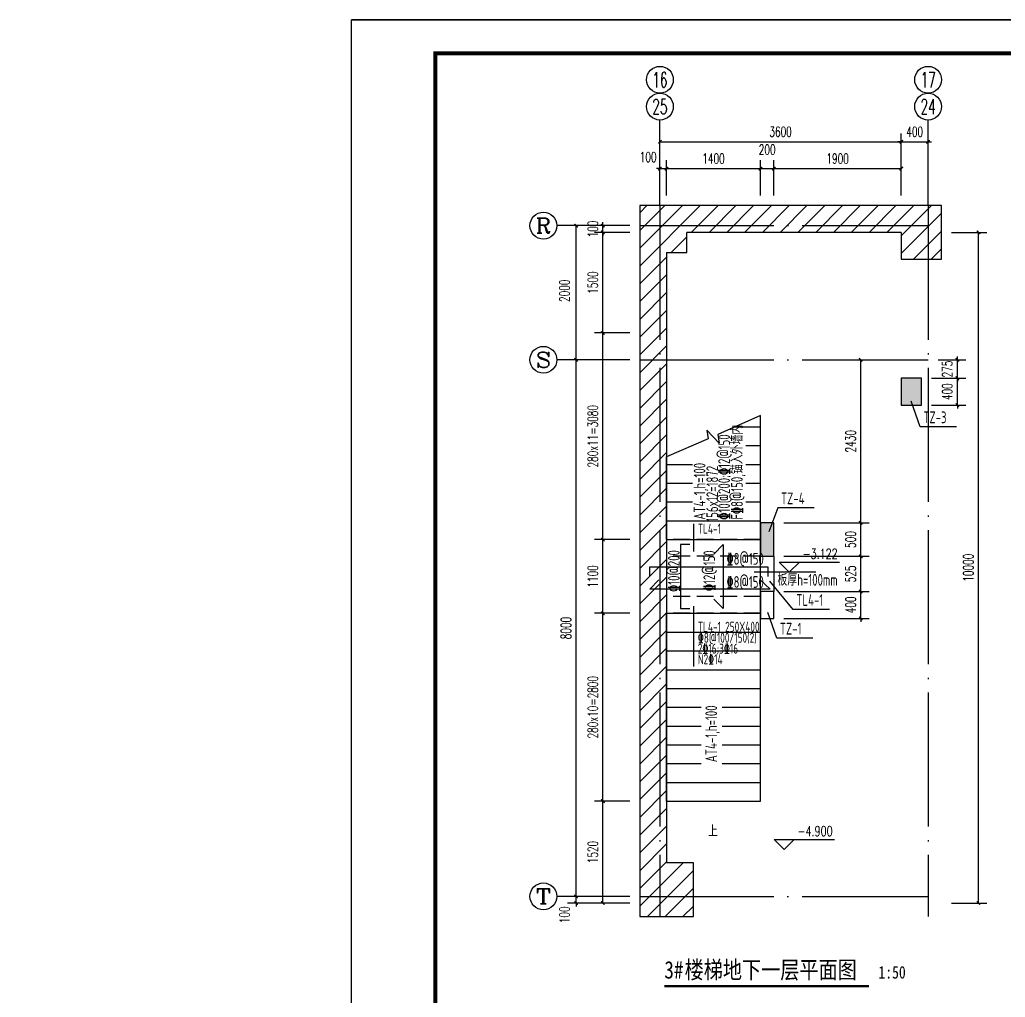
# Model space of a CAD drawing. Extents: x 239268 to 489116, y -316056 to -246175.
# Drawn here: x 414035 to 428732, y -295877 to -281302 of the extents above; entities that cross this region are included whole.
import ezdxf
from ezdxf.enums import TextEntityAlignment as Align

# ---------------------------------------------------------------- set-up
doc = ezdxf.new("R2010")
doc.units = 0
doc.header["$LTSCALE"] = 1000
doc.header["$MEASUREMENT"] = 0
doc.linetypes.add('DASH', pattern=[0.35, 0.25, -0.1])
doc.linetypes.add('DOTE', pattern=[2.42, 2, -0.2, 0.02, -0.2])
doc.layers.get('0').update_dxf_attribs({"linetype": 'CONTINUOUS'})
doc.layers.get('Defpoints').update_dxf_attribs({"color": 6, "linetype": 'CONTINUOUS'})
for name, color, linetype in [('3-ban', 84, 'CONTINUOUS'), ('3-HATCH', 8, 'CONTINUOUS'), ('3-liang-rein', 54, 'CONTINUOUS'), ('3-liang-s', 120, 'CONTINUOUS'), ('3-liang-xu', 120, 'DASH'), ('A-墙线', 2, 'CONTINUOUS'), ('AXIS', 3, 'CONTINUOUS'), ('AXIS_TEXT', 7, 'CONTINUOUS'), ('COLUMN', 2, 'CONTINUOUS'), ('DIM_ELEV', 3, 'CONTINUOUS'), ('DIM_SYMB', 3, 'CONTINUOUS'), ('DOTE', 26, 'DOTE'), ('PUB_TEXT', 7, 'CONTINUOUS'), ('R', 1, 'CONTINUOUS'), ('STAIR', 4, 'CONTINUOUS'), ('WALL', 2, 'CONTINUOUS'), ('图框', 85, 'CONTINUOUS')]:
    doc.layers.add(name, color=color, linetype=linetype)
doc.styles.add('_TCH_AXIS', font='COMPLEX', dxfattribs={"bigfont": 'GBCBIG'})
doc.styles.add('_TCH_DIM', font='SIMPLEX', dxfattribs={"bigfont": 'GBCBIG'})
doc.styles.add('COMPLEX', font='COMPLEX')
doc.styles.add('DIM_FONT', font='SIMPLEX.shx', dxfattribs={"width": 0.65})
doc.styles.add('TSSD_Rein', font='Tssdeng.shx', dxfattribs={"width": 0.7, "bigfont": 'hztxt.shx'})
doc.styles.add('房间名称', font='SIMHEI.TTF', dxfattribs={"width": 0.8})
doc.dimstyles.new('DIMN50', dxfattribs={"dimscale": 0.5, "dimtxt": 300, "dimasz": 100, "dimexe": 250, "dimexo": 300, "dimgap": 150, "dimtad": 1, "dimdec": 0, "dimzin": 0, "dimdsep": 46, "dimtxsty": 'DIM_FONT', "dimblk": 'ARCHTICK', "dimcen": 0.09, "dimclrt": 7, "dimazin": 2, "dimtfac": 1, "dimtdec": 0, "dimtix": 1, "dimtmove": 2, "dimatfit": 3, "dimfxl": 0, "dimtolj": 1, "dimtzin": 0, "dimarcsym": 0})

# ---------------------------------------------------------------- blocks, each defined once
blk = doc.blocks.new('_ArchTick')
at = {"color": 0, "linetype": 'ByBlock', "const_width": 0.4}
blk.add_lwpolyline([(-0.5, -0.5), (0.5, 0.5)], dxfattribs=at)
blk = doc.blocks.new('*D381')
at = {"layer": 'AXIS', "color": 0, "lineweight": -2}
for p, q in [((427931, -284472), (428456, -284472)), ((428331, -294472), (428331, -284472)), ((427931, -294472), (428456, -294472))]:
    blk.add_line(p, q, dxfattribs=at)
at = {"layer": 'Defpoints', "color": 0}
for p in [(427781, -284472), (428331, -284472), (427781, -294472)]:
    blk.add_point(p, dxfattribs=at)
at = {"layer": 'AXIS', "color": 0, "lineweight": -2, "xscale": 50, "yscale": 50, "zscale": 50}
for p, rotation in [((428331, -284472), 90), ((428331, -294472), 270)]:
    blk.add_blockref('_ArchTick', p, dxfattribs=dict(at, rotation=rotation))
at = {"layer": 'AXIS', "color": 7, "insert": (428181, -289472), "char_height": 150, "attachment_point": 5, "rotation": 90, "style": 'DIM_FONT'}
blk.add_mtext('\\A1;10000', dxfattribs=at)
blk = doc.blocks.new('*D382')
at = {"layer": 'AXIS', "color": 0, "lineweight": -2}
for p, q in [((423131, -294372), (422206, -294372)), ((422331, -294372), (422331, -294322)), ((422331, -294472), (422331, -294372)), ((423131, -294472), (422206, -294472)), ((422331, -294472), (422331, -294522))]:
    blk.add_line(p, q, dxfattribs=at)
at = {"layer": 'Defpoints', "color": 0}
for p in [(422331, -294372), (423281, -294372), (423281, -294472)]:
    blk.add_point(p, dxfattribs=at)
at = {"layer": 'AXIS', "color": 0, "lineweight": -2, "xscale": 50, "yscale": 50, "zscale": 50}
for p, rotation in [((422331, -294372), 270), ((422331, -294472), 90)]:
    blk.add_blockref('_ArchTick', p, dxfattribs=dict(at, rotation=rotation))
at = {"layer": 'AXIS', "color": 7, "insert": (422159, -294647), "char_height": 150, "attachment_point": 5, "rotation": 90, "style": 'DIM_FONT'}
blk.add_mtext('\\A1;100', dxfattribs=at)
blk = doc.blocks.new('*D383')
at = {"layer": 'AXIS', "color": 0, "lineweight": -2}
for p, q in [((423131, -286372), (422206, -286372)), ((422331, -294372), (422331, -286372)), ((423131, -294372), (422206, -294372))]:
    blk.add_line(p, q, dxfattribs=at)
at = {"layer": 'Defpoints', "color": 0}
for p in [(422331, -286372), (423281, -286372), (423281, -294372)]:
    blk.add_point(p, dxfattribs=at)
at = {"layer": 'AXIS', "color": 0, "lineweight": -2, "xscale": 50, "yscale": 50, "zscale": 50}
for p, rotation in [((422331, -286372), 90), ((422331, -294372), 270)]:
    blk.add_blockref('_ArchTick', p, dxfattribs=dict(at, rotation=rotation))
at = {"layer": 'AXIS', "color": 7, "insert": (422181, -290372), "char_height": 150, "attachment_point": 5, "rotation": 90, "style": 'DIM_FONT'}
blk.add_mtext('\\A1;8000', dxfattribs=at)
blk = doc.blocks.new('*D384')
at = {"layer": 'AXIS', "color": 0, "lineweight": -2}
for p, q in [((423131, -284372), (422206, -284372)), ((422331, -286372), (422331, -284372)), ((423131, -286372), (422206, -286372))]:
    blk.add_line(p, q, dxfattribs=at)
at = {"layer": 'Defpoints', "color": 0}
for p in [(422331, -284372), (423281, -284372), (423281, -286372)]:
    blk.add_point(p, dxfattribs=at)
at = {"layer": 'AXIS', "color": 0, "lineweight": -2, "xscale": 50, "yscale": 50, "zscale": 50}
for p, rotation in [((422331, -284372), 90), ((422331, -286372), 270)]:
    blk.add_blockref('_ArchTick', p, dxfattribs=dict(at, rotation=rotation))
at = {"layer": 'AXIS', "color": 7, "insert": (422159, -285343), "char_height": 150, "attachment_point": 5, "rotation": 90, "style": 'DIM_FONT'}
blk.add_mtext('\\A1;2000', dxfattribs=at)
blk = doc.blocks.new('*D385')
at = {"layer": 'AXIS', "color": 0, "lineweight": -2}
for p, q in [((423131, -292952), (422606, -292952)), ((422731, -294472), (422731, -292952)), ((423131, -294472), (422606, -294472))]:
    blk.add_line(p, q, dxfattribs=at)
at = {"layer": 'Defpoints', "color": 0}
for p in [(422731, -292952), (423281, -292952), (423281, -294472)]:
    blk.add_point(p, dxfattribs=at)
at = {"layer": 'AXIS', "color": 0, "lineweight": -2, "xscale": 50, "yscale": 50, "zscale": 50}
for p, rotation in [((422731, -292952), 90), ((422731, -294472), 270)]:
    blk.add_blockref('_ArchTick', p, dxfattribs=dict(at, rotation=rotation))
at = {"layer": 'AXIS', "color": 7, "insert": (422581, -293712), "char_height": 150, "attachment_point": 5, "rotation": 90, "style": 'DIM_FONT'}
blk.add_mtext('\\A1;1520', dxfattribs=at)
blk = doc.blocks.new('*D386')
at = {"layer": 'AXIS', "color": 0, "lineweight": -2}
for p, q in [((423131, -290152), (422606, -290152)), ((422731, -292952), (422731, -290152)), ((423131, -292952), (422606, -292952))]:
    blk.add_line(p, q, dxfattribs=at)
at = {"layer": 'Defpoints', "color": 0}
for p in [(422731, -290152), (423281, -290152), (423281, -292952)]:
    blk.add_point(p, dxfattribs=at)
at = {"layer": 'AXIS', "color": 0, "lineweight": -2, "xscale": 50, "yscale": 50, "zscale": 50}
for p, rotation in [((422731, -290152), 90), ((422731, -292952), 270)]:
    blk.add_blockref('_ArchTick', p, dxfattribs=dict(at, rotation=rotation))
at = {"layer": 'AXIS', "color": 7, "insert": (422581, -291552), "char_height": 150, "attachment_point": 5, "rotation": 90, "style": 'DIM_FONT'}
blk.add_mtext('\\A1;280x10=2800', dxfattribs=at)
blk = doc.blocks.new('*D387')
at = {"layer": 'AXIS', "color": 0, "lineweight": -2}
for p, q in [((423131, -289052), (422606, -289052)), ((422731, -290152), (422731, -289052)), ((423131, -290152), (422606, -290152))]:
    blk.add_line(p, q, dxfattribs=at)
at = {"layer": 'Defpoints', "color": 0}
for p in [(422731, -289052), (423281, -289052), (423281, -290152)]:
    blk.add_point(p, dxfattribs=at)
at = {"layer": 'AXIS', "color": 0, "lineweight": -2, "xscale": 50, "yscale": 50, "zscale": 50}
for p, rotation in [((422731, -289052), 90), ((422731, -290152), 270)]:
    blk.add_blockref('_ArchTick', p, dxfattribs=dict(at, rotation=rotation))
at = {"layer": 'AXIS', "color": 7, "insert": (422581, -289602), "char_height": 150, "attachment_point": 5, "rotation": 90, "style": 'DIM_FONT'}
blk.add_mtext('\\A1;1100', dxfattribs=at)
blk = doc.blocks.new('*D388')
at = {"layer": 'AXIS', "color": 0, "lineweight": -2}
for p, q in [((423131, -285972), (422606, -285972)), ((422731, -289052), (422731, -285972)), ((423131, -289052), (422606, -289052))]:
    blk.add_line(p, q, dxfattribs=at)
at = {"layer": 'Defpoints', "color": 0}
for p in [(422731, -285972), (423281, -285972), (423281, -289052)]:
    blk.add_point(p, dxfattribs=at)
at = {"layer": 'AXIS', "color": 0, "lineweight": -2, "xscale": 50, "yscale": 50, "zscale": 50}
for p, rotation in [((422731, -285972), 90), ((422731, -289052), 270)]:
    blk.add_blockref('_ArchTick', p, dxfattribs=dict(at, rotation=rotation))
at = {"layer": 'AXIS', "color": 7, "insert": (422581, -287512), "char_height": 150, "attachment_point": 5, "rotation": 90, "style": 'DIM_FONT'}
blk.add_mtext('\\A1;280x11=3080', dxfattribs=at)
blk = doc.blocks.new('*D389')
at = {"layer": 'AXIS', "color": 0, "lineweight": -2}
for p, q in [((423131, -284472), (422606, -284472)), ((422731, -285972), (422731, -284472)), ((423131, -285972), (422606, -285972))]:
    blk.add_line(p, q, dxfattribs=at)
at = {"layer": 'Defpoints', "color": 0}
for p in [(422731, -284472), (423281, -284472), (423281, -285972)]:
    blk.add_point(p, dxfattribs=at)
at = {"layer": 'AXIS', "color": 0, "lineweight": -2, "xscale": 50, "yscale": 50, "zscale": 50}
for p, rotation in [((422731, -284472), 90), ((422731, -285972), 270)]:
    blk.add_blockref('_ArchTick', p, dxfattribs=dict(at, rotation=rotation))
at = {"layer": 'AXIS', "color": 7, "insert": (422581, -285222), "char_height": 150, "attachment_point": 5, "rotation": 90, "style": 'DIM_FONT'}
blk.add_mtext('\\A1;1500', dxfattribs=at)
blk = doc.blocks.new('*D403')
at = {"layer": 'AXIS', "color": 0, "lineweight": -2}
for p, q in [((423581, -283522), (423581, -282997)), ((427181, -283522), (427181, -282997)), ((423581, -283122), (427181, -283122))]:
    blk.add_line(p, q, dxfattribs=at)
at = {"layer": 'Defpoints', "color": 0}
for p in [(427181, -283122), (423581, -283672), (427181, -283672)]:
    blk.add_point(p, dxfattribs=at)
at = {"layer": 'AXIS', "color": 0, "lineweight": -2, "xscale": 50, "yscale": 50, "zscale": 50, "rotation": 180}
blk.add_blockref('_ArchTick', (423581, -283122), dxfattribs=at)
at = {"layer": 'AXIS', "color": 0, "lineweight": -2, "xscale": 50, "yscale": 50, "zscale": 50}
blk.add_blockref('_ArchTick', (427181, -283122), dxfattribs=at)
at = {"layer": 'AXIS', "color": 7, "insert": (425381, -282972), "char_height": 150, "attachment_point": 5, "style": 'DIM_FONT'}
blk.add_mtext('\\A1;3600', dxfattribs=at)
blk = doc.blocks.new('*D404')
at = {"layer": 'AXIS', "color": 0, "lineweight": -2}
for p, q in [((427181, -283522), (427181, -282997)), ((427581, -283522), (427581, -282997)), ((427181, -283122), (427131, -283122)), ((427181, -283122), (427581, -283122)), ((427581, -283122), (427631, -283122))]:
    blk.add_line(p, q, dxfattribs=at)
at = {"layer": 'Defpoints', "color": 0}
for p in [(427581, -283122), (427181, -283672), (427581, -283672)]:
    blk.add_point(p, dxfattribs=at)
at = {"layer": 'AXIS', "color": 0, "lineweight": -2, "xscale": 50, "yscale": 50, "zscale": 50}
blk.add_blockref('_ArchTick', (427181, -283122), dxfattribs=at)
at = {"layer": 'AXIS', "color": 0, "lineweight": -2, "xscale": 50, "yscale": 50, "zscale": 50, "rotation": 180}
blk.add_blockref('_ArchTick', (427581, -283122), dxfattribs=at)
at = {"layer": 'AXIS', "color": 7, "insert": (427381, -282972), "char_height": 150, "attachment_point": 5, "style": 'DIM_FONT'}
blk.add_mtext('\\A1;400', dxfattribs=at)
blk = doc.blocks.new('*D405')
at = {"layer": 'AXIS', "color": 0, "lineweight": -2}
for p, q in [((423581, -283922), (423581, -283397)), ((423681, -283922), (423681, -283397)), ((423581, -283522), (423531, -283522)), ((423581, -283522), (423681, -283522)), ((423681, -283522), (423731, -283522))]:
    blk.add_line(p, q, dxfattribs=at)
at = {"layer": 'Defpoints', "color": 0}
for p in [(423681, -283522), (423581, -284072), (423681, -284072)]:
    blk.add_point(p, dxfattribs=at)
at = {"layer": 'AXIS', "color": 0, "lineweight": -2, "xscale": 50, "yscale": 50, "zscale": 50}
blk.add_blockref('_ArchTick', (423581, -283522), dxfattribs=at)
at = {"layer": 'AXIS', "color": 0, "lineweight": -2, "xscale": 50, "yscale": 50, "zscale": 50, "rotation": 180}
blk.add_blockref('_ArchTick', (423681, -283522), dxfattribs=at)
at = {"layer": 'AXIS', "color": 7, "insert": (423406, -283350), "char_height": 150, "attachment_point": 5, "style": 'DIM_FONT'}
blk.add_mtext('\\A1;100', dxfattribs=at)
blk = doc.blocks.new('*D406')
at = {"layer": 'AXIS', "color": 0, "lineweight": -2}
for p, q in [((423681, -283922), (423681, -283397)), ((425081, -283922), (425081, -283397)), ((423681, -283522), (425081, -283522))]:
    blk.add_line(p, q, dxfattribs=at)
at = {"layer": 'Defpoints', "color": 0}
for p in [(425081, -283522), (423681, -284072), (425081, -284072)]:
    blk.add_point(p, dxfattribs=at)
at = {"layer": 'AXIS', "color": 0, "lineweight": -2, "xscale": 50, "yscale": 50, "zscale": 50, "rotation": 180}
blk.add_blockref('_ArchTick', (423681, -283522), dxfattribs=at)
at = {"layer": 'AXIS', "color": 0, "lineweight": -2, "xscale": 50, "yscale": 50, "zscale": 50}
blk.add_blockref('_ArchTick', (425081, -283522), dxfattribs=at)
at = {"layer": 'AXIS', "color": 7, "insert": (424381, -283372), "char_height": 150, "attachment_point": 5, "style": 'DIM_FONT'}
blk.add_mtext('\\A1;1400', dxfattribs=at)
blk = doc.blocks.new('*D407')
at = {"layer": 'AXIS', "color": 0, "lineweight": -2}
for p, q in [((425081, -283922), (425081, -283397)), ((425281, -283922), (425281, -283397)), ((425081, -283522), (425281, -283522))]:
    blk.add_line(p, q, dxfattribs=at)
at = {"layer": 'Defpoints', "color": 0}
for p in [(425281, -283522), (425081, -284072), (425281, -284072)]:
    blk.add_point(p, dxfattribs=at)
at = {"layer": 'AXIS', "color": 0, "lineweight": -2, "xscale": 50, "yscale": 50, "zscale": 50, "rotation": 180}
blk.add_blockref('_ArchTick', (425081, -283522), dxfattribs=at)
at = {"layer": 'AXIS', "color": 0, "lineweight": -2, "xscale": 50, "yscale": 50, "zscale": 50}
blk.add_blockref('_ArchTick', (425281, -283522), dxfattribs=at)
at = {"layer": 'AXIS', "color": 7, "insert": (425181, -283238), "char_height": 150, "attachment_point": 5, "style": 'DIM_FONT'}
blk.add_mtext('\\A1;200', dxfattribs=at)
blk = doc.blocks.new('*D408')
at = {"layer": 'AXIS', "color": 0, "lineweight": -2}
for p, q in [((425281, -283922), (425281, -283397)), ((427181, -283922), (427181, -283397)), ((425281, -283522), (427181, -283522))]:
    blk.add_line(p, q, dxfattribs=at)
at = {"layer": 'Defpoints', "color": 0}
for p in [(427181, -283522), (425281, -284072), (427181, -284072)]:
    blk.add_point(p, dxfattribs=at)
at = {"layer": 'AXIS', "color": 0, "lineweight": -2, "xscale": 50, "yscale": 50, "zscale": 50, "rotation": 180}
blk.add_blockref('_ArchTick', (425281, -283522), dxfattribs=at)
at = {"layer": 'AXIS', "color": 0, "lineweight": -2, "xscale": 50, "yscale": 50, "zscale": 50}
blk.add_blockref('_ArchTick', (427181, -283522), dxfattribs=at)
at = {"layer": 'AXIS', "color": 7, "insert": (426231, -283372), "char_height": 150, "attachment_point": 5, "style": 'DIM_FONT'}
blk.add_mtext('\\A1;1900', dxfattribs=at)
blk = doc.blocks.new('_AXISO')
blk.add_circle((0, 0), 0.5)
at = {"layer": 'AXIS_TEXT', "style": 'COMPLEX', "width": 1.041667}
blk.add_attdef('A', text='', height=0.56, dxfattribs=at).set_placement((-0.25, -0.28), (0.25, -0.28), align=Align.FIT)
blk = doc.blocks.new('TJAD_TK_A1')
at = {"layer": '图框'}
for p in [(1341.38, 950.45), (500.38, 356.45)]:
    blk.add_line(p, (500.38, 950.45), dxfattribs=at)
at = {"layer": '图框', "const_width": 1.2}
blk.add_lwpolyline([(1331.38, 940.45), (525.38, 940.45), (525.38, 366.45), (1331.38, 366.45)], close=True, dxfattribs=at)
blk = doc.blocks.new('*D830')
at = {"layer": '3-ban', "color": 0, "lineweight": -2}
for p, q in [((329696, -308558), (329088, -308558)), ((329213, -308558), (329213, -308508)), ((329213, -308558), (329213, -308668)), ((329806, -308668), (329088, -308668)), ((329213, -308668), (329213, -308718))]:
    blk.add_line(p, q, dxfattribs=at)
at = {"layer": '3-liang-s', "color": 0, "lineweight": -2}
for p, q in [((422981, -284372), (422606, -284372)), ((422731, -284372), (422731, -284322)), ((422731, -284472), (422731, -284372)), ((422981, -284472), (422606, -284472)), ((422731, -284472), (422731, -284522))]:
    blk.add_line(p, q, dxfattribs=at)
at = {"layer": 'Defpoints', "color": 0}
for p in [(422731, -284372), (423131, -284372), (423131, -284472), (329846, -308558), (329213, -308668), (329956, -308668)]:
    blk.add_point(p, dxfattribs=at)
at = {"layer": '3-ban', "color": 0, "lineweight": -2, "xscale": 50, "yscale": 50, "zscale": 50}
for p, rotation in [((329213, -308558), 270), ((329213, -308668), 90)]:
    blk.add_blockref('_ArchTick', p, dxfattribs=dict(at, rotation=rotation))
at = {"layer": '3-liang-s', "color": 0, "lineweight": -2, "xscale": 50, "yscale": 50, "zscale": 50}
for p, rotation in [((422731, -284372), 270), ((422731, -284472), 90)]:
    blk.add_blockref('_ArchTick', p, dxfattribs=dict(at, rotation=rotation))
at = {"layer": '3-ban', "color": 7, "insert": (328880, -308613), "char_height": 150, "attachment_point": 5, "rotation": 90, "style": 'DIM_FONT'}
blk.add_mtext('\\A1;50', dxfattribs=at)
at = {"layer": '3-liang-s', "color": 7, "insert": (422581, -284422), "char_height": 150, "attachment_point": 5, "rotation": 90, "style": 'DIM_FONT'}
blk.add_mtext('\\A1;100', dxfattribs=at)
blk = doc.blocks.new('*D831')
at = {"layer": '3-ban', "color": 0, "lineweight": -2}
for p, q in [((329806, -308668), (329088, -308668)), ((329213, -308668), (329213, -309108)), ((329916, -309108), (329088, -309108))]:
    blk.add_line(p, q, dxfattribs=at)
at = {"layer": '3-liang-s', "color": 0, "lineweight": -2}
for p, q in [((432013, -284372), (431638, -284372)), ((431763, -284872), (431763, -284372)), ((432013, -284872), (431638, -284872))]:
    blk.add_line(p, q, dxfattribs=at)
at = {"layer": 'Defpoints', "color": 0}
for p in [(431763, -284372), (432163, -284372), (432163, -284872), (329956, -308668), (329213, -309108), (330066, -309108)]:
    blk.add_point(p, dxfattribs=at)
at = {"layer": '3-ban', "color": 0, "lineweight": -2, "xscale": 50, "yscale": 50, "zscale": 50}
for p, rotation in [((329213, -308668), 90), ((329213, -309108), 270)]:
    blk.add_blockref('_ArchTick', p, dxfattribs=dict(at, rotation=rotation))
at = {"layer": '3-liang-s', "color": 0, "lineweight": -2, "xscale": 50, "yscale": 50, "zscale": 50}
for p, rotation in [((431763, -284372), 90), ((431763, -284872), 270)]:
    blk.add_blockref('_ArchTick', p, dxfattribs=dict(at, rotation=rotation))
at = {"layer": '3-ban', "color": 7, "insert": (329063, -308888), "char_height": 150, "attachment_point": 5, "rotation": 90, "style": 'DIM_FONT'}
blk.add_mtext('\\A1;200', dxfattribs=at)
at = {"layer": '3-liang-s', "color": 7, "insert": (431613, -284622), "char_height": 150, "attachment_point": 5, "rotation": 90, "style": 'DIM_FONT'}
blk.add_mtext('\\A1;500', dxfattribs=at)
blk = doc.blocks.new('*D852')
at = {"layer": '3-liang-s', "color": 0, "lineweight": -2}
for p, q in [((427631, -286647), (428142, -286647)), ((428017, -286647), (428017, -286597)), ((428017, -287047), (428017, -286647)), ((427631, -287047), (428142, -287047)), ((428017, -287047), (428017, -287097))]:
    blk.add_line(p, q, dxfattribs=at)
at = {"layer": 'Defpoints', "color": 0}
for p in [(427481, -286647), (428017, -286647), (427481, -287047)]:
    blk.add_point(p, dxfattribs=at)
at = {"layer": '3-liang-s', "color": 0, "lineweight": -2, "xscale": 50, "yscale": 50, "zscale": 50}
for p, rotation in [((428017, -286647), 270), ((428017, -287047), 90)]:
    blk.add_blockref('_ArchTick', p, dxfattribs=dict(at, rotation=rotation))
at = {"layer": '3-liang-s', "color": 7, "insert": (427867, -286847), "char_height": 150, "attachment_point": 5, "rotation": 90, "style": 'DIM_FONT'}
blk.add_mtext('\\A1;400', dxfattribs=at)
blk = doc.blocks.new('*D853')
at = {"layer": '3-liang-s', "color": 0, "lineweight": -2}
for p, q in [((427731, -286372), (428142, -286372)), ((428017, -286372), (428017, -286322)), ((428017, -286647), (428017, -286372)), ((427631, -286647), (428142, -286647)), ((428017, -286647), (428017, -286697))]:
    blk.add_line(p, q, dxfattribs=at)
at = {"layer": 'Defpoints', "color": 0}
for p in [(427581, -286372), (428017, -286372), (427481, -286647)]:
    blk.add_point(p, dxfattribs=at)
at = {"layer": '3-liang-s', "color": 0, "lineweight": -2, "xscale": 50, "yscale": 50, "zscale": 50}
for p, rotation in [((428017, -286372), 270), ((428017, -286647), 90)]:
    blk.add_blockref('_ArchTick', p, dxfattribs=dict(at, rotation=rotation))
at = {"layer": '3-liang-s', "color": 7, "insert": (427867, -286510), "char_height": 150, "attachment_point": 5, "rotation": 90, "style": 'DIM_FONT'}
blk.add_mtext('\\A1;275', dxfattribs=at)
blk = doc.blocks.new('*D854')
at = {"layer": '3-liang-s', "color": 0, "lineweight": -2}
for p, q in [((426576, -289827), (426576, -289777)), ((425431, -289827), (426701, -289827)), ((426576, -290227), (426576, -289827)), ((425431, -290227), (426701, -290227)), ((426576, -290227), (426576, -290277))]:
    blk.add_line(p, q, dxfattribs=at)
at = {"layer": 'Defpoints', "color": 0}
for p in [(425281, -289827), (426576, -289827), (425281, -290227)]:
    blk.add_point(p, dxfattribs=at)
at = {"layer": '3-liang-s', "color": 0, "lineweight": -2, "xscale": 50, "yscale": 50, "zscale": 50}
for p, rotation in [((426576, -289827), 270), ((426576, -290227), 90)]:
    blk.add_blockref('_ArchTick', p, dxfattribs=dict(at, rotation=rotation))
at = {"layer": '3-liang-s', "color": 7, "insert": (426426, -290027), "char_height": 150, "attachment_point": 5, "rotation": 90, "style": 'DIM_FONT'}
blk.add_mtext('\\A1;400', dxfattribs=at)
blk = doc.blocks.new('*D855')
at = {"layer": '3-liang-s', "color": 0, "lineweight": -2}
for p, q in [((425431, -289302), (426701, -289302)), ((426576, -289827), (426576, -289302)), ((425431, -289827), (426701, -289827))]:
    blk.add_line(p, q, dxfattribs=at)
at = {"layer": 'Defpoints', "color": 0}
for p in [(425281, -289302), (426576, -289302), (425281, -289827)]:
    blk.add_point(p, dxfattribs=at)
at = {"layer": '3-liang-s', "color": 0, "lineweight": -2, "xscale": 50, "yscale": 50, "zscale": 50}
for p, rotation in [((426576, -289302), 90), ((426576, -289827), 270)]:
    blk.add_blockref('_ArchTick', p, dxfattribs=dict(at, rotation=rotation))
at = {"layer": '3-liang-s', "color": 7, "insert": (426426, -289565), "char_height": 150, "attachment_point": 5, "rotation": 90, "style": 'DIM_FONT'}
blk.add_mtext('\\A1;525', dxfattribs=at)
blk = doc.blocks.new('*D856')
at = {"layer": '3-liang-s', "color": 0, "lineweight": -2}
for p, q in [((425431, -288802), (426701, -288802)), ((426576, -289302), (426576, -288802)), ((425431, -289302), (426701, -289302))]:
    blk.add_line(p, q, dxfattribs=at)
at = {"layer": 'Defpoints', "color": 0}
for p in [(425281, -288802), (426576, -288802), (425281, -289302)]:
    blk.add_point(p, dxfattribs=at)
at = {"layer": '3-liang-s', "color": 0, "lineweight": -2, "xscale": 50, "yscale": 50, "zscale": 50}
for p, rotation in [((426576, -288802), 90), ((426576, -289302), 270)]:
    blk.add_blockref('_ArchTick', p, dxfattribs=dict(at, rotation=rotation))
at = {"layer": '3-liang-s', "color": 7, "insert": (426426, -289052), "char_height": 150, "attachment_point": 5, "rotation": 90, "style": 'DIM_FONT'}
blk.add_mtext('\\A1;500', dxfattribs=at)
blk = doc.blocks.new('*D857')
at = {"layer": '3-liang-s', "color": 0, "lineweight": -2}
for p, q in [((425980, -286372), (426701, -286372)), ((426576, -288802), (426576, -286372)), ((425431, -288802), (426701, -288802))]:
    blk.add_line(p, q, dxfattribs=at)
at = {"layer": 'Defpoints', "color": 0}
for p in [(425830, -286372), (426576, -286372), (425281, -288802)]:
    blk.add_point(p, dxfattribs=at)
at = {"layer": '3-liang-s', "color": 0, "lineweight": -2, "xscale": 50, "yscale": 50, "zscale": 50}
for p, rotation in [((426576, -286372), 90), ((426576, -288802), 270)]:
    blk.add_blockref('_ArchTick', p, dxfattribs=dict(at, rotation=rotation))
at = {"layer": '3-liang-s', "color": 7, "insert": (426426, -287587), "char_height": 150, "attachment_point": 5, "rotation": 90, "style": 'DIM_FONT'}
blk.add_mtext('\\A1;2430', dxfattribs=at)

msp = doc.modelspace()

# ---------------------------------------------------------------- hatches: boundary and pattern name
at = {"layer": '3-HATCH'}
h = msp.add_hatch(dxfattribs=at)
h.set_pattern_fill('ANSI31', color=256, scale=1500, style=0)
h.paths.add_polyline_path([(427781.3, -284872.1), (427181.3, -284872.1), (427181.3, -284472.1), (423981.3, -284472.1), (423981.3, -284772.1), (423681.3, -284772.1), (423681.3, -293872.1), (424081.3, -293872.1), (424081.3, -294672.1), (423281.3, -294672.1), (423281.3, -284072.1), (427781.3, -284072.1)])
for points in [[(427181.3, -287047.1), (427481.3, -287047.1), (427481.3, -286647.1), (427181.3, -286647.1)], [(425281.3, -288802.1), (425081.3, -288802.1), (425081.3, -289302.1), (425281.3, -289302.1)]]:
    msp.add_hatch(color=256, dxfattribs=at).paths.add_polyline_path(points)

# ---------------------------------------------------------------- linework, layer by layer
at = {"layer": '3-ban'}
for points in [[(428003.3, -287370.7), (427462.5, -287370.7), (427329.4, -286987.2)], [(425880.8, -288578.9), (425340, -288578.9), (425206.9, -288935.8)], [(426108.5, -290094.1), (425567.7, -290094.1), (425220.5, -289674.8)], [(425863.8, -290521.8), (425323, -290521.8), (425189.9, -290138.4)]]:
    msp.add_lwpolyline(points, dxfattribs=at)
at = {"layer": '3-liang-rein'}
for p, q in [((424088.6, -289232.1), (424088.6, -288819.6)), ((424088.6, -290943.8), (424088.6, -290042.9))]:
    msp.add_line(p, q, dxfattribs=at)
at = {"layer": '3-liang-s'}
for p, q in [((425281.3, -289302.1), (425281.3, -289827.1)), ((425904.9, -289537.3), (424987.8, -289537.3))]:
    msp.add_line(p, q, dxfattribs=at)
at = {"layer": '3-liang-xu'}
for p, q in [((425081.3, -289052.1), (423681.3, -289052.1)), ((425081.3, -289302.1), (423681.3, -289302.1)), ((425081.3, -289902.1), (423681.3, -289902.1)), ((425081.3, -290152.1), (423681.3, -290152.1))]:
    msp.add_line(p, q, dxfattribs=at)
at = {"layer": 'A-墙线'}
for points in [[(425081.3, -289302.1), (425281.3, -289302.1), (425281.3, -288802.1), (425081.3, -288802.1)], [(425081.3, -290227.1), (425281.3, -290227.1), (425281.3, -289827.1), (425081.3, -289827.1)]]:
    msp.add_lwpolyline(points, close=True, dxfattribs=at)
at = {"layer": 'AXIS'}
for p, q in [((423581.3, -282397.1), (423581.3, -282397.1)), ((427581.3, -282397.1), (427581.3, -282397.1)), ((423581.3, -284072.1), (423581.3, -282797.1)), ((427581.3, -284072.1), (427581.3, -282797.1)), ((422731.3, -284372.1), (422043.8, -284372.1)), ((422731.3, -286372.1), (422043.8, -286372.1)), ((422731.3, -294372.1), (422043.8, -294372.1))]:
    msp.add_line(p, q, dxfattribs=at)
at = {"layer": 'COLUMN'}
for p, q in [((423981.3, -284072.1), (423281.3, -284072.1)), ((423281.3, -284072.1), (423281.3, -284772.1)), ((427781.3, -284072.1), (427181.3, -284072.1)), ((427781.3, -284072.1), (427781.3, -284072.1)), ((427781.3, -284872.1), (427781.3, -284072.1)), ((423981.3, -284772.1), (423981.3, -284472.1)), ((427181.3, -284472.1), (427181.3, -284872.1)), ((423681.3, -284772.1), (423981.3, -284772.1)), ((427181.3, -284872.1), (427781.3, -284872.1)), ((423281.3, -293872.1), (423281.3, -294672.1)), ((424081.3, -293872.1), (423681.3, -293872.1)), ((424081.3, -294672.1), (424081.3, -293872.1)), ((423281.3, -294672.1), (424081.3, -294672.1))]:
    msp.add_line(p, q, dxfattribs=at)
msp.add_lwpolyline([(427181.3, -287047.1), (427481.3, -287047.1), (427481.3, -286647.1), (427181.3, -286647.1)], close=True, dxfattribs=at)
at = {"layer": 'DIM_ELEV'}
for p, q in [((425511.3, -289537.3), (425361.3, -289387.3)), ((425361.3, -289387.3), (426261.3, -289387.3)), ((425511.3, -289537.3), (425661.3, -289387.3)), ((425434.7, -293673.3), (425284.7, -293523.3)), ((425284.7, -293523.3), (426184.7, -293523.3)), ((425434.7, -293673.3), (425584.7, -293523.3))]:
    msp.add_line(p, q, dxfattribs=at)
at = {"layer": 'DIM_SYMB'}
msp.add_lwpolyline([(424351.3, -293288.4, 0, 0, 0), (424351.3, -292878.4, 40, 0, 0), (424351.3, -292728.4, 0, 0, 0)], format="xyseb", dxfattribs=at)
at = {"layer": 'DIM_SYMB', "const_width": 35}
msp.add_lwpolyline([(423647.8, -295708.8), (426700.9, -295708.8)], dxfattribs=at)
at = {"layer": 'DOTE'}
for p, q in [((423581.3, -284072.1), (423581.3, -294672.1)), ((427581.3, -284072.1), (427581.3, -294672.1)), ((423281.3, -284372.1), (427581.3, -284372.1)), ((423281.3, -286372.1), (427581.3, -286372.1)), ((423281.3, -294372.1), (427581.3, -294372.1))]:
    msp.add_line(p, q, dxfattribs=at)
at = {"layer": 'R'}
for points in [[(424028.2, -289125.5), (423888.9, -289125.5), (423888.9, -290078.9), (424028.2, -290078.9)], [(424387.6, -289271.7), (424526.9, -289125.5), (424526.9, -290078.9), (424387.6, -289941.7)], [(425194.6, -289604.4), (425194.6, -289465.1), (423428, -289465.1), (423428, -289604.4)], [(425078.2, -289654.1), (425224.4, -289793.4), (423430.2, -289793.4), (423567.4, -289654.1)]]:
    msp.add_lwpolyline(points, dxfattribs=at)
at = {"layer": 'STAIR'}
for p, q in [((425081.3, -287204.1), (424445.3, -287484)), ((425081.3, -289052.1), (425081.3, -287204.1)), ((424465.8, -287617.4), (424279.8, -287423.1)), ((424279.8, -287423.1), (424299.1, -287548.3)), ((424699.5, -287372.1), (425081.3, -287372.1)), ((424299.1, -287548.3), (423681.3, -287820.1)), ((424445.3, -287484), (424465.8, -287617.4)), ((424063.1, -287652.1), (424069.4, -287652.1)), ((424860.6, -287652.1), (425081.3, -287652.1)), ((423681.3, -289052.1), (423681.3, -287820.1)), ((423681.3, -287932.1), (424069.4, -287932.1)), ((424860.6, -287932.1), (425081.3, -287932.1)), ((423681.3, -288212.1), (424069.4, -288212.1)), ((424860.6, -288212.1), (425081.3, -288212.1)), ((423681.3, -288492.1), (424069.4, -288492.1)), ((424860.6, -288492.1), (425081.3, -288492.1)), ((423681.3, -288772.1), (425081.3, -288772.1)), ((423681.3, -289052.1), (425081.3, -289052.1)), ((425021.3, -289052.1), (425081.3, -289052.1)), ((425021.3, -289052.1), (425081.3, -289052.1)), ((425081.3, -292809.7), (425081.3, -289052.1)), ((423681.3, -292952.1), (423681.3, -290152.1)), ((423681.3, -290152.1), (425081.3, -290152.1)), ((425081.3, -292952.1), (425081.3, -290152.1)), ((423681.3, -290432.1), (425081.3, -290432.1)), ((423681.3, -290712.1), (425081.3, -290712.1)), ((423681.3, -290992.1), (425081.3, -290992.1)), ((423681.3, -291272.1), (425081.3, -291272.1)), ((423681.3, -291552.1), (424195.4, -291552.1)), ((424509.1, -291552.1), (425081.3, -291552.1)), ((423681.3, -291832.1), (424195.4, -291832.1)), ((424509.1, -291832.1), (425081.3, -291832.1)), ((423681.3, -292112.1), (424195.4, -292112.1)), ((424509.1, -292112.1), (425081.3, -292112.1)), ((423681.3, -292392.1), (424195.4, -292392.1)), ((424509.1, -292392.1), (425081.3, -292392.1)), ((423681.3, -292672.1), (425081.3, -292672.1)), ((423681.3, -292952.1), (425081.3, -292952.1))]:
    msp.add_line(p, q, dxfattribs=at)
at = {"layer": 'WALL'}
for p, q in [((427181.3, -284072.1), (423981.3, -284072.1)), ((427181.3, -284472.1), (423981.3, -284472.1)), ((423281.3, -284772.1), (423281.3, -293872.1)), ((423681.3, -284772.1), (423681.3, -293872.1))]:
    msp.add_line(p, q, dxfattribs=at)
at = {"layer": '图框'}
msp.add_lwpolyline([(418981.9, -281301.7), (461031.9, -281301.7), (461031.9, -311001.7), (418981.9, -311001.7)], close=True, dxfattribs=at)

# ---------------------------------------------------------------- block references
at = {"layer": 'AXIS'}
ref = msp.add_blockref('_AXISO', (423581.3, -282197.1), dxfattribs=dict(at, xscale=400, yscale=400, zscale=400))
ref.add_attrib('A', '16', dxfattribs={"layer": 'AXIS_TEXT', "height": 226.27, "style": '_TCH_AXIS', "width": 0.724138}).set_placement((423468.2, -282310.3), (423694.4, -282310.3), align=Align.FIT)
ref = msp.add_blockref('_AXISO', (427581.3, -282197.1), dxfattribs=dict(at, xscale=400, yscale=400, zscale=400))
ref.add_attrib('A', '17', dxfattribs={"layer": 'AXIS_TEXT', "height": 226.27, "style": '_TCH_AXIS', "width": 0.724138}).set_placement((427468.2, -282310.3), (427694.4, -282310.3), align=Align.FIT)
ref = msp.add_blockref('_AXISO', (423581.3, -282597.1), dxfattribs=dict(at, xscale=400, yscale=400, zscale=400))
ref.add_attrib('A', '25', dxfattribs={"layer": 'AXIS_TEXT', "height": 226.27, "style": '_TCH_AXIS', "width": 0.617647}).set_placement((423468.2, -282710.3), (423694.4, -282710.3), align=Align.FIT)
ref = msp.add_blockref('_AXISO', (427581.3, -282597.1), dxfattribs=dict(at, xscale=400, yscale=400, zscale=400))
ref.add_attrib('A', '24', dxfattribs={"layer": 'AXIS_TEXT', "height": 226.27, "style": '_TCH_AXIS', "width": 0.583333}).set_placement((427468.2, -282710.3), (427694.4, -282710.3), align=Align.FIT)
ref = msp.add_blockref('_AXISO', (421843.8, -284372.1), dxfattribs=dict(at, xscale=400, yscale=400, zscale=400))
ref.add_attrib('A', 'R', dxfattribs={"layer": 'AXIS_TEXT', "height": 226.3, "style": '_TCH_AXIS', "width": 1.166667}).set_placement((421730.7, -284485.3), (421956.9, -284485.3), align=Align.FIT)
ref = msp.add_blockref('_AXISO', (421843.8, -286372.1), dxfattribs=dict(at, xscale=400, yscale=400, zscale=400))
ref.add_attrib('A', 'S', dxfattribs={"layer": 'AXIS_TEXT', "height": 226.3, "style": '_TCH_AXIS', "width": 1.5}).set_placement((421730.7, -286485.3), (421956.9, -286485.3), align=Align.FIT)
ref = msp.add_blockref('_AXISO', (421843.8, -294372.1), dxfattribs=dict(at, xscale=400, yscale=400, zscale=400))
ref.add_attrib('A', 'T', dxfattribs={"layer": 'AXIS_TEXT', "height": 226.3, "style": '_TCH_AXIS', "width": 1.4}).set_placement((421730.7, -294485.3), (421956.9, -294485.3), align=Align.FIT)
at = {"layer": '图框', "xscale": 50, "yscale": 50, "zscale": 50}
msp.add_blockref('TJAD_TK_A1', (393962.9, -328824.2), dxfattribs=at)

# ---------------------------------------------------------------- texts
at = {"layer": '3-ban', "style": 'TSSD_Rein', "width": 0.7}
for s, p in [('TZ-3', (427509.3, -287317.5)), ('TZ-4', (425386.9, -288525.7)), ('%%1328@150', (424575.3, -289427.1)), ('%%1328@150', (424575.3, -289772.2)), ('板厚h=100mm', (425334.8, -289740.3)), ('TL4-1', (425614.5, -290041)), ('TZ-1', (425369.8, -290468.7))]:
    msp.add_text(s, height=175, dxfattribs=at).set_placement(p)
for s, p in [('%%13210@200;%%13212@150', (424626.7, -288754.8)), ('F%%1328@150,锚入外墙内', (424818, -288754.8)), ('AT4-1,h=100', (424260.9, -288755.8)), ('156x12=1872', (424449.6, -288786.1)), ('%%13210@200', (423877.3, -289831.5)), ('%%13212@150', (424405, -289819.6)), ('AT4-1,h=100', (424434.5, -292371.8))]:
    msp.add_text(s, height=175, rotation=90, dxfattribs=at).set_placement(p)
at = {"layer": '3-liang-rein', "style": 'TSSD_Rein', "width": 0.7}
for s, p in [('TL4-1', (424146.5, -288964.7)), ('TL4-1 250X400', (424146.5, -290427.5)), ('%%1328@100/150(2)', (424146.5, -290590.9)), ('2%%13216;3%%13216', (424146.5, -290753)), ('N2%%13214', (424146.5, -290911.4))]:
    msp.add_text(s, height=150, dxfattribs=at).set_placement(p)
at = {"layer": 'PUB_TEXT'}
for s, height, style, width, p in [('-3.122', 148.75, '_TCH_DIM', 0.705882, (425711.3, -289337.3)), ('-4.900', 148.75, '_TCH_DIM', 0.705882, (425634.7, -293473.3)), ('3#', 261.39, '房间名称', 0.8, (423647.8, -295597.5)), ('楼梯地下一层平面图', 261.39, '房间名称', 0.8, (423950.2, -295597.5)), ('1:50', 186.71, '房间名称', 0.8, (426840.9, -295597.5))]:
    msp.add_text(s, height=height, dxfattribs=dict(at, style=style, width=width)).set_placement(p)
at = {"layer": 'PUB_TEXT', "style": '_TCH_DIM'}
msp.add_text('上', height=168.8, dxfattribs=at).set_placement((424299.2, -293481.2))

# ---------------------------------------------------------------- dimensions: what is measured, and where the dimension line sits
at = {"layer": '3-ban'}
dim = msp.add_linear_dim(base=(329212.7, -308668.4), p1=(329846.4, -308558.4), p2=(329956.4, -308668.4), angle=90, text='50', dimstyle='DIMN50', dxfattribs=at)
dim.commit()
dim.dimension.update_dxf_attribs({"geometry": '*D830', "text_midpoint": (328879.6, -308613.4), "dimtype": 160})
dim = msp.add_linear_dim(base=(329212.7, -309108.4), p1=(329956.4, -308668.4), p2=(330066.4, -309108.4), angle=90, text='200', dimstyle='DIMN50', dxfattribs=at)
dim.commit()
dim.dimension.update_dxf_attribs({"geometry": '*D831', "text_midpoint": (329062.7, -308888.4)})
at = {"layer": '3-liang-s'}
for base, p1, p2, picture, middle in [((422731.3, -284372.1), (423131.3, -284472.1), (423131.3, -284372.1), '*D830', (422581.3, -284422.1)), ((431763.3, -284372.1), (432163.3, -284872.1), (432163.3, -284372.1), '*D831', (431613.3, -284622.1)), ((426576.5, -286372.1), (425281.3, -288802.1), (425829.7, -286372.1), '*D857', (426426.5, -287587.1)), ((428017.2, -286372.1), (427481.3, -286647.1), (427581.3, -286372.1), '*D853', (427867.2, -286509.6)), ((428017.2, -286647.1), (427481.3, -287047.1), (427481.3, -286647.1), '*D852', (427867.2, -286847.1)), ((426576.5, -288802.1), (425281.3, -289302.1), (425281.3, -288802.1), '*D856', (426426.5, -289052.1)), ((426576.5, -289302.1), (425281.3, -289827.1), (425281.3, -289302.1), '*D855', (426426.5, -289564.6)), ((426576.5, -289827.1), (425281.3, -290227.1), (425281.3, -289827.1), '*D854', (426426.5, -290027.1))]:
    dim = msp.add_linear_dim(base=base, p1=p1, p2=p2, angle=90, dimstyle='DIMN50', dxfattribs=at)
    dim.commit()
    dim.dimension.update_dxf_attribs({"geometry": picture, "text_midpoint": middle})
at = {"layer": 'AXIS'}
for p1, p2, distance, picture, middle in [((423581.3, -283672.1), (427181.3, -283672.1), 550, '*D403', (425381.3, -282972.1)), ((427181.3, -283672.1), (427581.3, -283672.1), 550, '*D404', (427381.3, -282972.1)), ((423681.3, -284072.1), (425081.3, -284072.1), 550, '*D406', (424381.3, -283372.1)), ((425281.3, -284072.1), (427181.3, -284072.1), 550, '*D408', (426231.3, -283372.1)), ((423281.3, -285972.1), (423281.3, -284472.1), 550, '*D389', (422581.3, -285222.1)), ((427781.3, -294472.1), (427781.3, -284472.1), -550, '*D381', (428181.3, -289472.1)), ((423281.3, -294372.1), (423281.3, -286372.1), 950, '*D383', (422181.3, -290372.1)), ((423281.3, -290152.1), (423281.3, -289052.1), 550, '*D387', (422581.3, -289602.1)), ((423281.3, -294472.1), (423281.3, -292952.1), 550, '*D385', (422581.3, -293712.1))]:
    dim = msp.add_aligned_dim(p1=p1, p2=p2, distance=distance, dimstyle='DIMN50', dxfattribs=at)
    dim.commit()
    dim.dimension.update_dxf_attribs({"geometry": picture, "text_midpoint": middle})
for base, p1, p2, angle, picture, middle in [((425281.3, -283522.1), (425081.3, -284072.1), (425281.3, -284072.1), 0, '*D407', (425181.3, -283238.4)), ((423681.3, -283522.1), (423581.3, -284072.1), (423681.3, -284072.1), 0, '*D405', (423406.3, -283349.6)), ((422331.3, -284372.1), (423281.3, -286372.1), (423281.3, -284372.1), 90.00002, '*D384', (422158.8, -285343.1)), ((422331.3, -294372.1), (423281.3, -294472.1), (423281.3, -294372.1), 90.00002, '*D382', (422158.8, -294647.1))]:
    dim = msp.add_linear_dim(base=base, p1=p1, p2=p2, angle=angle, dimstyle='DIMN50', dxfattribs=at)
    dim.commit()
    dim.dimension.update_dxf_attribs({"geometry": picture, "text_midpoint": middle, "dimtype": 161})
for p1, p2, text, picture, middle in [((423281.3, -289052.1), (423281.3, -285972.1), '280x11=3080', '*D388', (422581.3, -287512.1)), ((423281.3, -292952.1), (423281.3, -290152.1), '280x10=2800', '*D386', (422581.3, -291552.1))]:
    dim = msp.add_aligned_dim(p1=p1, p2=p2, distance=550, text=text, dimstyle='DIMN50', dxfattribs=at)
    dim.commit()
    dim.dimension.update_dxf_attribs({"geometry": picture, "text_midpoint": middle})

doc.saveas('drawing.dxf')
